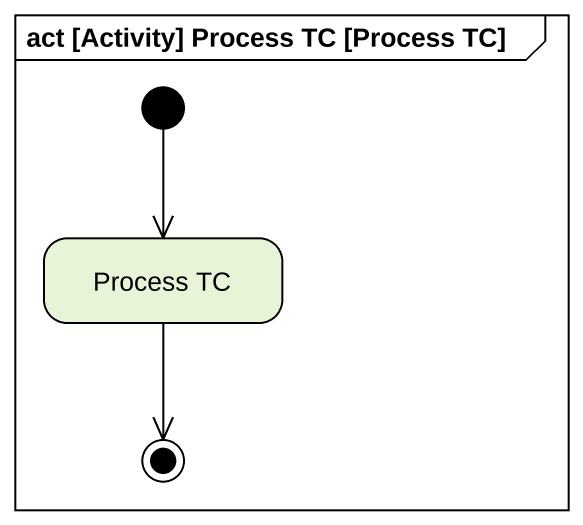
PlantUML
@startuml
mainframe act [Activity] Process TC [Process TC]
hide empty description
state "Process TC" as Process_TC
[*] --> Process_TC
Process_TC --> [*]
@enduml
